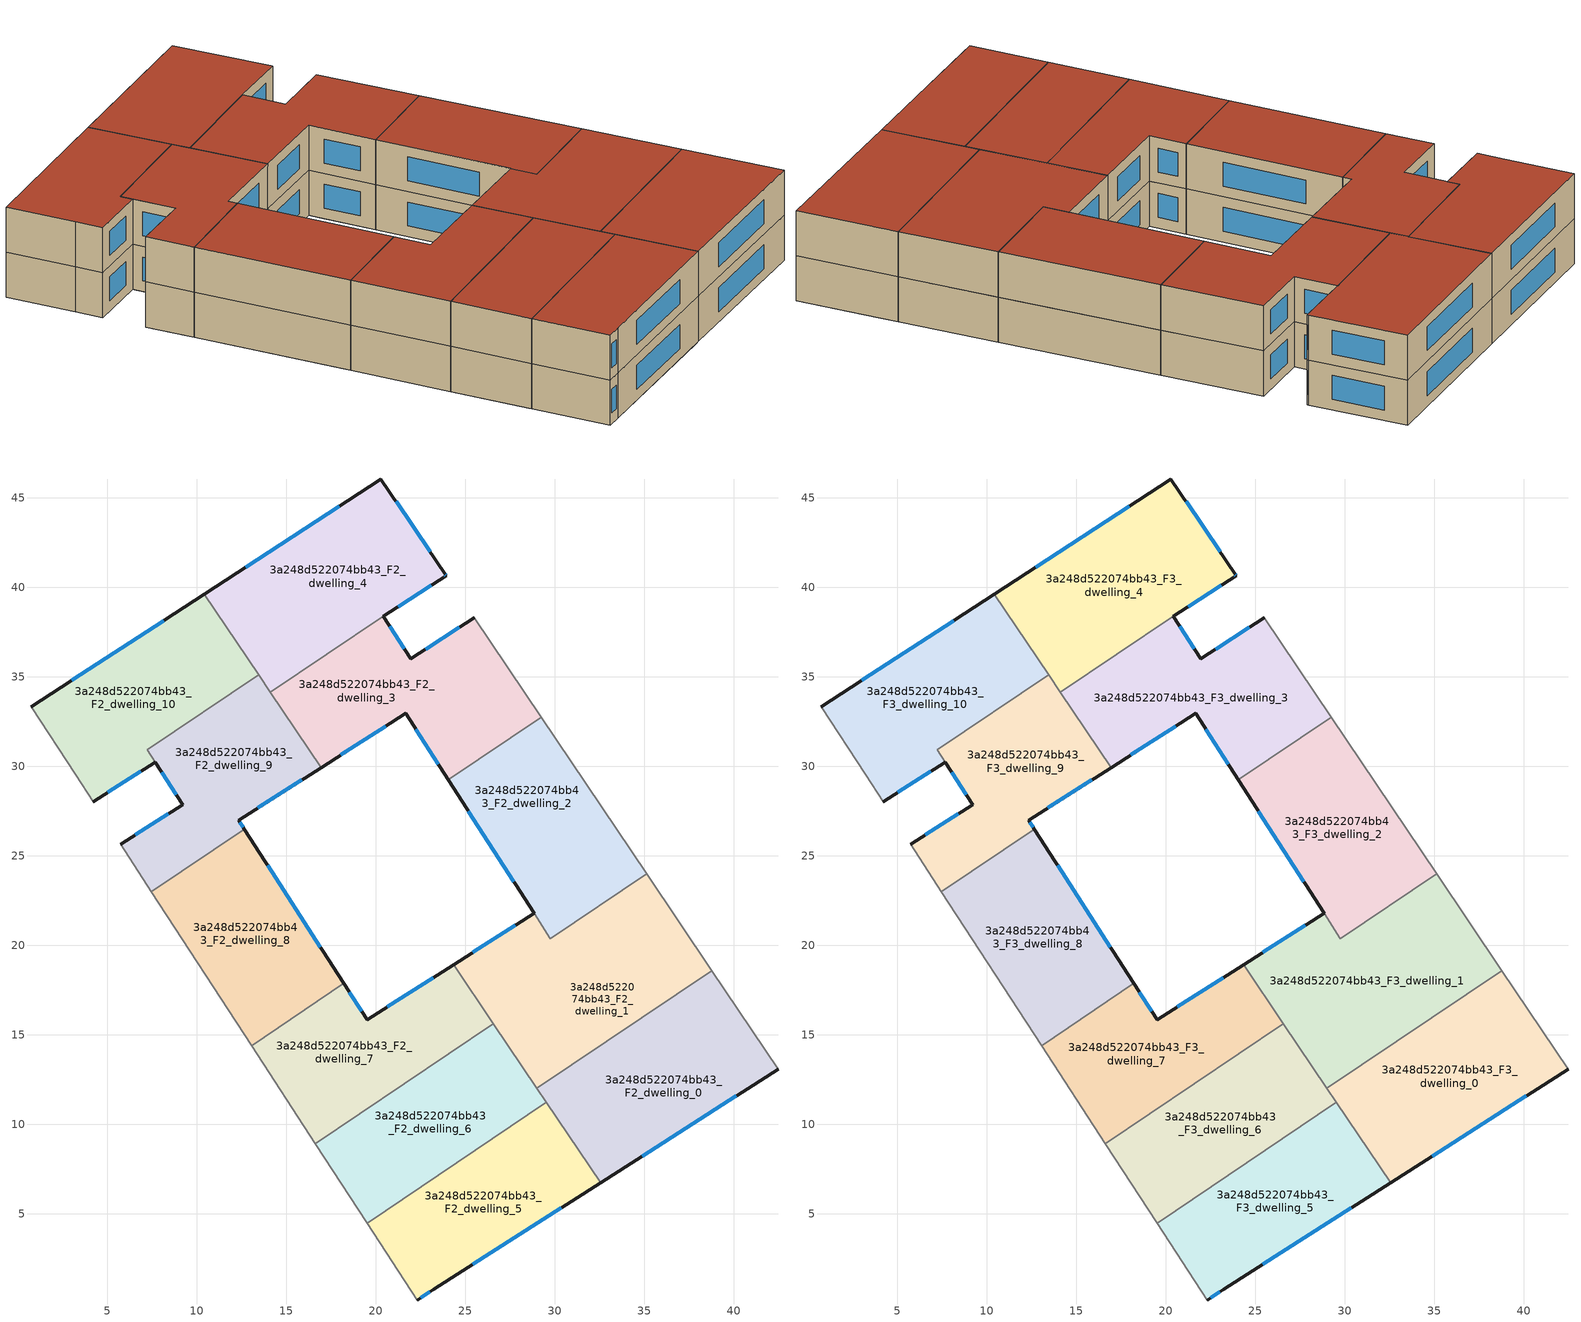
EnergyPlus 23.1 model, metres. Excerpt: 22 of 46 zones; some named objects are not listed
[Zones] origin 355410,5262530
3a248d522074bb43_F2_dwelling_0
 floor to 3a248d522074bb43_F1_dwelling_0 (EU_floor_Construction): 39.49,17.51 42.48,13.07 32.56,6.73 29.62,11.09 z6
 floor to 3a248d522074bb43_F1_dwelling_1 (EU_floor_Construction): 38.77,18.58 39.49,17.51 29.62,11.09 29.01,12.01 z6
 wall outside (EU_wall_Construction): 32.56,6.73 42.48,13.07 z6:9
 wall to 3a248d522074bb43_F2_dwelling_1 (EU_wall_Construction): 38.77,18.58 29.01,12.01 z6:9
 wall adiabatic (EU_wall_Construction): 42.48,13.07 38.77,18.58 z6:9
 wall to 3a248d522074bb43_F2_dwelling_5 (EU_wall_Construction): 29.54,11.22 32.56,6.73 z6:9
 wall to 3a248d522074bb43_F2_dwelling_6 (EU_wall_Construction): 29.01,12.01 29.54,11.22 z6:9
 window (EU_Window_Construction): 34.89,8.22 40.15,11.58 z6.7:8.3
3a248d522074bb43_F2_dwelling_1
 floor to 3a248d522074bb43_F1_dwelling_1 (EU_floor_Construction): 36.51,21.95 38.77,18.58 29.01,12.01 26.64,15.52 z6
 floor to 3a248d522074bb43_F1_dwelling_2 (EU_floor_Construction): 35.14,23.98 36.51,21.95 26.64,15.52 26.58,15.62 24.35,18.92 28.85,21.79 29.76,20.37 z6
 wall outside (EU_wall_Construction): 28.85,21.79 24.35,18.92 z6:9
 wall to 3a248d522074bb43_F2_dwelling_2 (EU_wall_Construction): 35.14,23.98 29.76,20.37 28.85,21.79 z6:9
 wall adiabatic (EU_wall_Construction): 38.77,18.58 35.14,23.98 z6:9
 wall to 3a248d522074bb43_F2_dwelling_6 (EU_wall_Construction): 26.58,15.62 29.01,12.01 z6:9
 wall to 3a248d522074bb43_F2_dwelling_7 (EU_wall_Construction): 24.35,18.92 26.58,15.62 z6:9
 window (EU_Window_Construction): 27.79,21.12 25.41,19.59 z6.7:8.3
3a248d522074bb43_F2_dwelling_10
 floor to 3a248d522074bb43_F1_dwelling_11 (EU_floor_Construction): 10.42,39.61 13.44,35.14 7.16,31.05 7.68,30.23 4.22,28.01 3.24,29.52 0.77,33.32 z6
 floor to 3a248d522074bb43_F1_dwelling_10 (EU_floor_Construction): 13.44,35.14 13.46,35.1 7.25,30.92 7.16,31.05 z6
 wall outside (EU_wall_Construction): 10.42,39.61 0.77,33.32 / 4.22,28.01 7.68,30.23 z6:9
 wall adiabatic (EU_wall_Construction): 0.77,33.32 3.24,29.52 4.22,28.01 z6:9
 wall to 3a248d522074bb43_F2_dwelling_4 (EU_wall_Construction): 13.46,35.1 10.42,39.61 z6:9
 wall to 3a248d522074bb43_F2_dwelling_9 (EU_wall_Construction): 7.25,30.92 13.46,35.1 / 7.68,30.23 7.24,30.92 z6:9
 window (EU_Window_Construction): 8.16,38.13 3.03,34.79 / 5.03,28.54 6.87,29.71 z6.7:8.3
3a248d522074bb43_F2_dwelling_2
 floor to 3a248d522074bb43_F1_dwelling_2 (EU_floor_Construction): 32.89,27.33 35.14,23.98 29.76,20.37 27.53,23.84 z6
 floor to 3a248d522074bb43_F1_dwelling_3 (EU_floor_Construction): 29.24,32.74 32.89,27.33 27.53,23.84 24.05,29.25 z6
 wall outside (EU_wall_Construction): 24.05,29.25 28.85,21.79 z6:9
 wall to 3a248d522074bb43_F2_dwelling_3 (EU_wall_Construction): 29.24,32.74 24.05,29.25 z6:9
 wall adiabatic (EU_wall_Construction): 35.14,23.98 29.24,32.74 z6:9
 window (EU_Window_Construction): 25.18,27.49 27.72,23.54 z6.7:8.3
3a248d522074bb43_F2_dwelling_3
 floor to 3a248d522074bb43_F1_dwelling_4 (EU_floor_Construction): 25.52,38.29 27.23,35.74 22.04,32.37 21.67,32.94 17.06,30 14.29,34.26 20.43,38.39 21.96,36.01 z6
 floor to 3a248d522074bb43_F1_dwelling_3 (EU_floor_Construction): 27.23,35.74 29.24,32.74 24.05,29.25 22.04,32.37 z6
 floor to 3a248d522074bb43_F1_dwelling_10 (EU_floor_Construction): 14.29,34.26 17.06,30 16.95,29.92 14.11,34.13 z6
 wall outside (EU_wall_Construction): 16.95,29.92 21.67,32.94 24.05,29.25 / 25.52,38.29 21.96,36.01 20.43,38.39 z6:9
 wall to 3a248d522074bb43_F2_dwelling_4 (EU_wall_Construction): 20.43,38.39 14.11,34.13 z6:9
 wall adiabatic (EU_wall_Construction): 29.24,32.74 25.52,38.29 z6:9
 wall to 3a248d522074bb43_F2_dwelling_9 (EU_wall_Construction): 14.11,34.13 16.95,29.92 z6:9
 window (EU_Window_Construction): 22.23,32.08 23.49,30.11 / 18.06,30.63 20.56,32.23 / 21.6,36.57 20.79,37.83 / 24.68,37.75 22.79,36.54 z6.7:8.3
3a248d522074bb43_F2_dwelling_4
 floor to 3a248d522074bb43_F1_dwelling_4 (EU_floor_Construction): 19.93,39.18 20.43,38.39 14.29,34.26 13.72,35.14 z6
 floor to 3a248d522074bb43_F1_dwelling_5 (EU_floor_Construction): 20.3,46.04 23.94,40.64 20.43,38.39 19.93,39.18 13.72,35.14 10.7,39.79 z6
 floor to 3a248d522074bb43_F1_dwelling_11 (EU_floor_Construction): 10.7,39.79 13.64,35.27 13.44,35.14 10.42,39.61 z6
 floor to 3a248d522074bb43_F1_dwelling_10 (EU_floor_Construction): 13.64,35.27 14.29,34.26 14.11,34.13 13.44,35.14 z6
 wall outside (EU_wall_Construction): 20.43,38.39 23.94,40.64 23.89,40.72 20.3,46.04 10.42,39.61 z6:9
 wall to 3a248d522074bb43_F2_dwelling_9 (EU_wall_Construction): 13.46,35.1 14.11,34.13 z6:9
 window (EU_Window_Construction): 17.98,44.53 12.74,41.12 / 23.04,41.97 21.14,44.79 / 23.93,40.66 23.9,40.7 / 21.26,38.92 23.12,40.11 z6.7:8.3
3a248d522074bb43_F2_dwelling_5
 floor to 3a248d522074bb43_F1_dwelling_6 (EU_floor_Construction): 29.36,11.1 32.31,6.57 23.24,0.77 22.31,0.18 19.52,4.47 z6
 floor adiabatic (EU_floor_Construction): 29.54,11.22 32.56,6.73 32.31,6.57 29.36,11.1 z6
 wall outside (EU_wall_Construction): 22.31,0.18 23.24,0.77 32.56,6.73 z6:9
 wall adiabatic (EU_wall_Construction): 19.52,4.47 22.31,0.18 z6:9
 wall to 3a248d522074bb43_F2_dwelling_6 (EU_wall_Construction): 29.54,11.22 19.52,4.47 z6:9
 window (EU_Window_Construction): 25.43,2.17 30.37,5.33 / 22.53,0.32 23.02,0.63 z6.7:8.3
3a248d522074bb43_F2_dwelling_6
 floor to 3a248d522074bb43_F1_dwelling_7 (EU_floor_Construction): 26.47,15.54 29.35,11.12 19.41,4.65 16.63,8.92 z6
 floor to 3a248d522074bb43_F1_dwelling_6 (EU_floor_Construction): 29.35,11.12 29.36,11.1 19.52,4.47 19.41,4.65 z6
 floor to 3a248d522074bb43_F1_dwelling_2 (EU_floor_Construction): 26.58,15.62 26.64,15.52 26.53,15.45 26.47,15.54 z6
 floor adiabatic (EU_floor_Construction): 26.64,15.52 26.58,15.62 29.54,11.22 29.36,11.1 26.53,15.45 z6
 wall adiabatic (EU_wall_Construction): 16.63,8.92 19.52,4.47 z6:9
 wall to 3a248d522074bb43_F2_dwelling_7 (EU_wall_Construction): 26.58,15.62 16.63,8.92 z6:9
3a248d522074bb43_F2_dwelling_7
 floor to 3a248d522074bb43_F1_dwelling_8 (EU_floor_Construction): 24.3,18.88 26.41,15.63 16.47,9.16 13.06,14.4 18.21,17.86 19.52,15.83 z6
 floor to 3a248d522074bb43_F1_dwelling_2 (EU_floor_Construction): 24.35,18.92 26.58,15.62 26.47,15.54 24.3,18.88 z6
 floor to 3a248d522074bb43_F1_dwelling_7 (EU_floor_Construction): 26.41,15.63 26.47,15.54 16.63,8.92 16.47,9.16 z6
 wall outside (EU_wall_Construction): 24.35,18.92 19.52,15.83 18.21,17.86 z6:9
 wall adiabatic (EU_wall_Construction): 13.06,14.4 16.63,8.92 z6:9
 wall to 3a248d522074bb43_F2_dwelling_8 (EU_wall_Construction): 18.21,17.86 13.06,14.4 z6:9
 window (EU_Window_Construction): 23.22,18.19 20.66,16.55 / 19.21,16.31 18.52,17.38 z6.7:8.3
3a248d522074bb43_F2_dwelling_8
 floor to 3a248d522074bb43_F1_dwelling_9 (EU_floor_Construction): 12.67,26.48 18,18.19 12.8,14.8 7.48,22.98 z6
 floor to 3a248d522074bb43_F1_dwelling_8 (EU_floor_Construction): 18,18.19 18.21,17.86 13.06,14.4 12.8,14.8 z6
 wall outside (EU_wall_Construction): 18.21,17.86 12.67,26.48 z6:9
 wall adiabatic (EU_wall_Construction): 7.48,22.98 13.06,14.4 z6:9
 wall to 3a248d522074bb43_F2_dwelling_9 (EU_wall_Construction): 12.67,26.48 7.48,22.98 z6:9
 window (EU_Window_Construction): 16.91,19.88 13.97,24.45 z6.7:8.3
3a248d522074bb43_F2_dwelling_9
 floor to 3a248d522074bb43_F1_dwelling_10 (EU_floor_Construction): 13.46,35.1 16.95,29.92 12.34,26.98 12.46,26.8 7.21,23.39 5.75,25.64 9.22,27.86 7.25,30.92 z6
 floor to 3a248d522074bb43_F1_dwelling_9 (EU_floor_Construction): 12.46,26.8 12.67,26.48 7.48,22.98 7.21,23.39 z6
 wall outside (EU_wall_Construction): 12.67,26.48 12.34,26.98 16.95,29.92 / 7.68,30.23 9.22,27.86 5.75,25.64 z6:9
 wall adiabatic (EU_wall_Construction): 5.75,25.64 7.48,22.98 z6:9
 window (EU_Window_Construction): 13.42,27.67 15.87,29.23 / 12.59,26.6 12.42,26.86 / 8.4,27.34 6.56,26.16 / 8.04,29.67 8.86,28.42 z6.7:8.3
3a248d522074bb43_F3_dwelling_0
 floor to 3a248d522074bb43_F2_dwelling_0 (EU_floor_Construction): 38.77,18.58 42.48,13.07 32.56,6.73 29.01,12.01 z9
 wall outside (EU_wall_Construction): 32.56,6.73 42.48,13.07 z9:12
 wall to 3a248d522074bb43_F3_dwelling_1 (EU_wall_Construction): 38.77,18.58 29.01,12.01 z9:12
 wall adiabatic (EU_wall_Construction): 42.48,13.07 38.77,18.58 z9:12
 wall to 3a248d522074bb43_F3_dwelling_5 (EU_wall_Construction): 29.54,11.22 32.56,6.73 z9:12
 wall to 3a248d522074bb43_F3_dwelling_6 (EU_wall_Construction): 29.01,12.01 29.54,11.22 z9:12
 window (EU_Window_Construction): 34.89,8.22 40.15,11.58 z9.7:11.3
 roof outside (EU_roof_Construction): 42.48,13.07 38.77,18.58 29.01,12.01 32.56,6.73 z12
3a248d522074bb43_F3_dwelling_1
 floor to 3a248d522074bb43_F2_dwelling_1 (EU_floor_Construction): 35.14,23.98 38.77,18.58 29.01,12.01 24.35,18.92 28.85,21.79 29.76,20.37 z9
 wall outside (EU_wall_Construction): 28.85,21.79 24.35,18.92 z9:12
 wall to 3a248d522074bb43_F3_dwelling_2 (EU_wall_Construction): 35.14,23.98 29.76,20.37 28.85,21.79 z9:12
 wall adiabatic (EU_wall_Construction): 38.77,18.58 35.14,23.98 z9:12
 wall to 3a248d522074bb43_F3_dwelling_6 (EU_wall_Construction): 26.58,15.62 29.01,12.01 z9:12
 wall to 3a248d522074bb43_F3_dwelling_7 (EU_wall_Construction): 24.35,18.92 26.58,15.62 z9:12
 window (EU_Window_Construction): 27.79,21.12 25.41,19.59 z9.7:11.3
 roof outside (EU_roof_Construction): 38.77,18.58 35.14,23.98 29.76,20.37 28.85,21.79 24.35,18.92 29.01,12.01 z12
3a248d522074bb43_F3_dwelling_10
 floor to 3a248d522074bb43_F2_dwelling_10 (EU_floor_Construction): 10.42,39.61 13.46,35.1 7.24,30.92 7.68,30.23 4.22,28.01 3.24,29.52 0.77,33.32 z9
 wall outside (EU_wall_Construction): 10.42,39.61 0.77,33.32 / 4.22,28.01 7.68,30.23 z9:12
 wall adiabatic (EU_wall_Construction): 0.77,33.32 3.24,29.52 4.22,28.01 z9:12
 wall to 3a248d522074bb43_F3_dwelling_4 (EU_wall_Construction): 13.46,35.1 10.42,39.61 z9:12
 wall to 3a248d522074bb43_F3_dwelling_9 (EU_wall_Construction): 7.25,30.92 13.46,35.1 / 7.68,30.23 7.24,30.92 z9:12
 window (EU_Window_Construction): 8.16,38.13 3.03,34.79 / 5.03,28.54 6.87,29.71 z9.7:11.3
 roof outside (EU_roof_Construction): 7.68,30.23 7.24,30.92 13.46,35.1 10.42,39.61 0.77,33.32 3.24,29.52 4.22,28.01 z12
3a248d522074bb43_F3_dwelling_2
 floor to 3a248d522074bb43_F2_dwelling_2 (EU_floor_Construction): 29.24,32.74 35.14,23.98 29.76,20.37 24.05,29.25 z9
 wall outside (EU_wall_Construction): 24.05,29.25 28.85,21.79 z9:12
 wall to 3a248d522074bb43_F3_dwelling_3 (EU_wall_Construction): 29.24,32.74 24.05,29.25 z9:12
 wall adiabatic (EU_wall_Construction): 35.14,23.98 29.24,32.74 z9:12
 window (EU_Window_Construction): 25.18,27.49 27.72,23.54 z9.7:11.3
 roof outside (EU_roof_Construction): 35.14,23.98 29.24,32.74 24.05,29.25 29.76,20.37 z12
3a248d522074bb43_F3_dwelling_3
 floor to 3a248d522074bb43_F2_dwelling_3 (EU_floor_Construction): 25.52,38.29 29.24,32.74 24.05,29.25 21.67,32.94 16.95,29.92 14.11,34.13 20.43,38.39 21.96,36.01 z9
 wall outside (EU_wall_Construction): 16.95,29.92 21.67,32.94 24.05,29.25 / 25.52,38.29 21.96,36.01 20.43,38.39 z9:12
 wall to 3a248d522074bb43_F3_dwelling_4 (EU_wall_Construction): 20.43,38.39 14.11,34.13 z9:12
 wall adiabatic (EU_wall_Construction): 29.24,32.74 25.52,38.29 z9:12
 wall to 3a248d522074bb43_F3_dwelling_9 (EU_wall_Construction): 14.11,34.13 16.95,29.92 z9:12
 window (EU_Window_Construction): 22.23,32.08 23.49,30.11 / 18.06,30.63 20.56,32.23 / 21.6,36.57 20.79,37.83 / 24.68,37.75 22.79,36.54 z9.7:11.3
 roof outside (EU_roof_Construction): 29.24,32.74 25.52,38.29 21.96,36.01 20.43,38.39 14.11,34.13 16.95,29.92 21.67,32.94 24.05,29.25 z12
3a248d522074bb43_F3_dwelling_4
 floor to 3a248d522074bb43_F2_dwelling_4 (EU_floor_Construction): 20.3,46.04 23.89,40.72 23.94,40.64 20.43,38.39 14.11,34.13 10.42,39.61 z9
 wall outside (EU_wall_Construction): 20.43,38.39 23.94,40.64 23.89,40.72 20.3,46.04 10.42,39.61 z9:12
 wall to 3a248d522074bb43_F3_dwelling_9 (EU_wall_Construction): 13.46,35.1 14.11,34.13 z9:12
 window (EU_Window_Construction): 17.98,44.53 12.74,41.12 / 23.04,41.97 21.14,44.79 / 23.93,40.66 23.9,40.7 / 21.26,38.92 23.12,40.11 z9.7:11.3
 roof outside (EU_roof_Construction): 20.43,38.39 23.94,40.64 23.89,40.72 20.3,46.04 10.42,39.61 14.11,34.13 z12
3a248d522074bb43_F3_dwelling_5
 floor to 3a248d522074bb43_F2_dwelling_5 (EU_floor_Construction): 29.54,11.22 32.56,6.73 23.24,0.77 22.31,0.18 19.52,4.47 z9
 wall outside (EU_wall_Construction): 22.31,0.18 23.24,0.77 32.56,6.73 z9:12
 wall adiabatic (EU_wall_Construction): 19.52,4.47 22.31,0.18 z9:12
 wall to 3a248d522074bb43_F3_dwelling_6 (EU_wall_Construction): 29.54,11.22 19.52,4.47 z9:12
 window (EU_Window_Construction): 25.43,2.17 30.37,5.33 / 22.53,0.32 23.02,0.63 z9.7:11.3
 roof outside (EU_roof_Construction): 32.56,6.73 29.54,11.22 19.52,4.47 22.31,0.18 23.24,0.77 z12
3a248d522074bb43_F3_dwelling_6
 floor to 3a248d522074bb43_F2_dwelling_6 (EU_floor_Construction): 26.58,15.62 29.54,11.22 19.52,4.47 16.63,8.92 z9
 wall adiabatic (EU_wall_Construction): 16.63,8.92 19.52,4.47 z9:12
 wall to 3a248d522074bb43_F3_dwelling_7 (EU_wall_Construction): 26.58,15.62 16.63,8.92 z9:12
 roof outside (EU_roof_Construction): 29.54,11.22 26.58,15.62 16.63,8.92 19.52,4.47 z12
3a248d522074bb43_F3_dwelling_7
 floor to 3a248d522074bb43_F2_dwelling_7 (EU_floor_Construction): 24.35,18.92 26.58,15.62 16.63,8.92 13.06,14.4 18.21,17.86 19.52,15.83 z9
 wall outside (EU_wall_Construction): 24.35,18.92 19.52,15.83 18.21,17.86 z9:12
 wall adiabatic (EU_wall_Construction): 13.06,14.4 16.63,8.92 z9:12
 wall to 3a248d522074bb43_F3_dwelling_8 (EU_wall_Construction): 18.21,17.86 13.06,14.4 z9:12
 window (EU_Window_Construction): 23.22,18.19 20.66,16.55 / 19.21,16.31 18.52,17.38 z9.7:11.3
 roof outside (EU_roof_Construction): 26.58,15.62 24.35,18.92 19.52,15.83 18.21,17.86 13.06,14.4 16.63,8.92 z12
3a248d522074bb43_F3_dwelling_8
 floor to 3a248d522074bb43_F2_dwelling_8 (EU_floor_Construction): 12.67,26.48 18.21,17.86 13.06,14.4 7.48,22.98 z9
 wall outside (EU_wall_Construction): 18.21,17.86 12.67,26.48 z9:12
 wall adiabatic (EU_wall_Construction): 7.48,22.98 13.06,14.4 z9:12
 wall to 3a248d522074bb43_F3_dwelling_9 (EU_wall_Construction): 12.67,26.48 7.48,22.98 z9:12
 window (EU_Window_Construction): 16.91,19.88 13.97,24.45 z9.7:11.3
 roof outside (EU_roof_Construction): 18.21,17.86 12.67,26.48 7.48,22.98 13.06,14.4 z12
3a248d522074bb43_F3_dwelling_9
 floor to 3a248d522074bb43_F2_dwelling_9 (EU_floor_Construction): 13.46,35.1 16.95,29.92 12.34,26.98 12.67,26.48 7.48,22.98 5.75,25.64 9.22,27.86 7.24,30.92 z9
 wall outside (EU_wall_Construction): 12.67,26.48 12.34,26.98 16.95,29.92 / 7.68,30.23 9.22,27.86 5.75,25.64 z9:12
 wall adiabatic (EU_wall_Construction): 5.75,25.64 7.48,22.98 z9:12
 window (EU_Window_Construction): 13.42,27.67 15.87,29.23 / 12.59,26.6 12.42,26.86 / 8.4,27.34 6.56,26.16 / 8.04,29.67 8.86,28.42 z9.7:11.3
 roof outside (EU_roof_Construction): 12.67,26.48 12.34,26.98 16.95,29.92 13.46,35.1 7.24,30.92 9.22,27.86 5.75,25.64 7.48,22.98 z12
[Building]
EU S2 Campaign: North Axis=0; Terrain=City; Solar Distribution=FullExterior
[Site:Location]
Budapest.Ferenc.Liszt.Intl.AP: Latitude=47.437; Longitude=19.256; Time Zone=1; Elevation=185
[SizingPeriod:WeatherFileDays]
AnnualSizingPeriod: Begin Month=1; Begin Day of Month=1; End Month=12; End Day of Month=31; Day of Week for Start Day=Monday; Use Weather File Daylight Saving Period=No; Use Weather File Rain and Snow Indicators=No
[MATERIAL]
EU_InternalMass_Material: Roughness=MediumRough; Thickness=0.1; Conductivity=1; Density=1800; Specific Heat=900; Thermal Absorptance=0.9; Solar Absorptance=0.7; Visible Absorptance=0.7
[MATERIAL:NOMASS] Roughness=MediumRough; Thermal Absorptance=0.9; Solar Absorptance=0.7; Visible Absorptance=0.7
Name | Thermal Resistance
EU_wall_NoMass | 0.832559
EU_roof_NoMass | 1.39638
EU_floor_NoMass | 0.872794
[WINDOWMATERIAL:SIMPLEGLAZINGSYSTEM]
EU_Window_SimpleGlazing: UFactor=2.79869; Solar Heat Gain Coefficient=0.75; Visible Transmittance=0.75
[CONSTRUCTION]
EU_wall_Construction: EU_wall_NoMass
EU_roof_Construction: EU_roof_NoMass
EU_floor_Construction: EU_floor_NoMass
EU_Window_Construction: EU_Window_SimpleGlazing
EU_InternalMass_Construction: EU_InternalMass_Material
[ZONE] Type=1; Multiplier=1; Ceiling Height=autocalculate; Floor Area=autocalculate; Part of Total Floor Area=Yes
Name | Volume
3a248d522074bb43_F2_dwelling_0; 3a248d522074bb43_F3_dwelling_0 | 229.796
3a248d522074bb43_F2_dwelling_1; 3a248d522074bb43_F3_dwelling_1 | 257.813
3a248d522074bb43_F2_dwelling_10; 3a248d522074bb43_F3_dwelling_10 | 200.991
3a248d522074bb43_F2_dwelling_2; 3a248d522074bb43_F3_dwelling_2 | 201.794
3a248d522074bb43_F2_dwelling_3; 3a248d522074bb43_F3_dwelling_3 | 228.781
3a248d522074bb43_F2_dwelling_4; 3a248d522074bb43_F3_dwelling_4 | 230.819
3a248d522074bb43_F2_dwelling_5; 3a248d522074bb43_F3_dwelling_5 | 191.509
3a248d522074bb43_F2_dwelling_6; 3a248d522074bb43_F3_dwelling_6 | 191.5
3a248d522074bb43_F2_dwelling_7; 3a248d522074bb43_F3_dwelling_7 | 191.507
3a248d522074bb43_F2_dwelling_8; 3a248d522074bb43_F3_dwelling_8 | 191.51
3a248d522074bb43_F2_dwelling_9 | 182.022
3a248d522074bb43_F3_dwelling_9 | 181.997
[INTERNALMASS] Construction=EU_InternalMass_Construction
Name | Zone or ZoneList | Surface Area
3a248d522074bb43_F2_dwelling_0_EU_InternalMass | 3a248d522074bb43_F2_dwelling_0 | 76.5986
3a248d522074bb43_F2_dwelling_1_EU_InternalMass | 3a248d522074bb43_F2_dwelling_1 | 85.9381
3a248d522074bb43_F2_dwelling_2_EU_InternalMass | 3a248d522074bb43_F2_dwelling_2 | 67.2665
3a248d522074bb43_F2_dwelling_3_EU_InternalMass | 3a248d522074bb43_F2_dwelling_3 | 76.2604
3a248d522074bb43_F2_dwelling_4_EU_InternalMass | 3a248d522074bb43_F2_dwelling_4 | 76.9397
3a248d522074bb43_F2_dwelling_5_EU_InternalMass | 3a248d522074bb43_F2_dwelling_5 | 63.8365
3a248d522074bb43_F2_dwelling_6_EU_InternalMass | 3a248d522074bb43_F2_dwelling_6 | 63.8336
3a248d522074bb43_F2_dwelling_7_EU_InternalMass | 3a248d522074bb43_F2_dwelling_7 | 63.8358
3a248d522074bb43_F2_dwelling_8_EU_InternalMass | 3a248d522074bb43_F2_dwelling_8 | 63.8367
3a248d522074bb43_F2_dwelling_9_EU_InternalMass | 3a248d522074bb43_F2_dwelling_9 | 60.6746
3a248d522074bb43_F2_dwelling_10_EU_InternalMass | 3a248d522074bb43_F2_dwelling_10 | 66.9965
3a248d522074bb43_F3_dwelling_0_EU_InternalMass | 3a248d522074bb43_F3_dwelling_0 | 76.5986
3a248d522074bb43_F3_dwelling_1_EU_InternalMass | 3a248d522074bb43_F3_dwelling_1 | 85.9381
3a248d522074bb43_F3_dwelling_2_EU_InternalMass | 3a248d522074bb43_F3_dwelling_2 | 67.2665
3a248d522074bb43_F3_dwelling_3_EU_InternalMass | 3a248d522074bb43_F3_dwelling_3 | 76.2604
3a248d522074bb43_F3_dwelling_4_EU_InternalMass | 3a248d522074bb43_F3_dwelling_4 | 76.9397
3a248d522074bb43_F3_dwelling_5_EU_InternalMass | 3a248d522074bb43_F3_dwelling_5 | 63.8365
3a248d522074bb43_F3_dwelling_6_EU_InternalMass | 3a248d522074bb43_F3_dwelling_6 | 63.8336
3a248d522074bb43_F3_dwelling_7_EU_InternalMass | 3a248d522074bb43_F3_dwelling_7 | 63.8358
3a248d522074bb43_F3_dwelling_8_EU_InternalMass | 3a248d522074bb43_F3_dwelling_8 | 63.8367
3a248d522074bb43_F3_dwelling_9_EU_InternalMass | 3a248d522074bb43_F3_dwelling_9 | 60.6746
3a248d522074bb43_F3_dwelling_10_EU_InternalMass | 3a248d522074bb43_F3_dwelling_10 | 66.9965
[OTHEREQUIPMENT] Fuel Type=Electricity; Design Level Calculation Method=Watts/Area; Power per Zone Floor Area=1; Fraction Latent=0; Fraction Radiant=0; Fraction Lost=0; Carbon Dioxide Generation Rate=0; EndUse Subcategory=EU_Step8_InternalGains
Name | Zone or ZoneList or Space or SpaceList | Schedule
EU_Step8_InternalGain_3a248d522074bb43_F2_dwelling_0_f000 | 3a248d522074bb43_F2_dwelling_0 | EU_Step8_GainSchedule_3a248d522074bb43_F2_dwelling_0_f000
EU_Step8_InternalGain_3a248d522074bb43_F2_dwelling_1_f000 | 3a248d522074bb43_F2_dwelling_1 | EU_Step8_GainSchedule_3a248d522074bb43_F2_dwelling_1_f000
EU_Step8_InternalGain_3a248d522074bb43_F2_dwelling_2_f000 | 3a248d522074bb43_F2_dwelling_2 | EU_Step8_GainSchedule_3a248d522074bb43_F2_dwelling_2_f000
EU_Step8_InternalGain_3a248d522074bb43_F2_dwelling_3_f000 | 3a248d522074bb43_F2_dwelling_3 | EU_Step8_GainSchedule_3a248d522074bb43_F2_dwelling_3_f000
EU_Step8_InternalGain_3a248d522074bb43_F2_dwelling_4_f000 | 3a248d522074bb43_F2_dwelling_4 | EU_Step8_GainSchedule_3a248d522074bb43_F2_dwelling_4_f000
EU_Step8_InternalGain_3a248d522074bb43_F2_dwelling_5_f000 | 3a248d522074bb43_F2_dwelling_5 | EU_Step8_GainSchedule_3a248d522074bb43_F2_dwelling_5_f000
EU_Step8_InternalGain_3a248d522074bb43_F2_dwelling_6_f000 | 3a248d522074bb43_F2_dwelling_6 | EU_Step8_GainSchedule_3a248d522074bb43_F2_dwelling_6_f000
EU_Step8_InternalGain_3a248d522074bb43_F2_dwelling_7_f000 | 3a248d522074bb43_F2_dwelling_7 | EU_Step8_GainSchedule_3a248d522074bb43_F2_dwelling_7_f000
EU_Step8_InternalGain_3a248d522074bb43_F2_dwelling_8_f000 | 3a248d522074bb43_F2_dwelling_8 | EU_Step8_GainSchedule_3a248d522074bb43_F2_dwelling_8_f000
EU_Step8_InternalGain_3a248d522074bb43_F2_dwelling_9_f000 | 3a248d522074bb43_F2_dwelling_9 | EU_Step8_GainSchedule_3a248d522074bb43_F2_dwelling_9_f000
EU_Step8_InternalGain_3a248d522074bb43_F2_dwelling_10_f000 | 3a248d522074bb43_F2_dwelling_10 | EU_Step8_GainSchedule_3a248d522074bb43_F2_dwelling_10_f000
EU_Step8_InternalGain_3a248d522074bb43_F3_dwelling_0_f000 | 3a248d522074bb43_F3_dwelling_0 | EU_Step8_GainSchedule_3a248d522074bb43_F3_dwelling_0_f000
EU_Step8_InternalGain_3a248d522074bb43_F3_dwelling_1_f000 | 3a248d522074bb43_F3_dwelling_1 | EU_Step8_GainSchedule_3a248d522074bb43_F3_dwelling_1_f000
EU_Step8_InternalGain_3a248d522074bb43_F3_dwelling_2_f000 | 3a248d522074bb43_F3_dwelling_2 | EU_Step8_GainSchedule_3a248d522074bb43_F3_dwelling_2_f000
EU_Step8_InternalGain_3a248d522074bb43_F3_dwelling_3_f000 | 3a248d522074bb43_F3_dwelling_3 | EU_Step8_GainSchedule_3a248d522074bb43_F3_dwelling_3_f000
EU_Step8_InternalGain_3a248d522074bb43_F3_dwelling_4_f000 | 3a248d522074bb43_F3_dwelling_4 | EU_Step8_GainSchedule_3a248d522074bb43_F3_dwelling_4_f000
EU_Step8_InternalGain_3a248d522074bb43_F3_dwelling_5_f000 | 3a248d522074bb43_F3_dwelling_5 | EU_Step8_GainSchedule_3a248d522074bb43_F3_dwelling_5_f000
EU_Step8_InternalGain_3a248d522074bb43_F3_dwelling_6_f000 | 3a248d522074bb43_F3_dwelling_6 | EU_Step8_GainSchedule_3a248d522074bb43_F3_dwelling_6_f000
EU_Step8_InternalGain_3a248d522074bb43_F3_dwelling_7_f000 | 3a248d522074bb43_F3_dwelling_7 | EU_Step8_GainSchedule_3a248d522074bb43_F3_dwelling_7_f000
EU_Step8_InternalGain_3a248d522074bb43_F3_dwelling_8_f000 | 3a248d522074bb43_F3_dwelling_8 | EU_Step8_GainSchedule_3a248d522074bb43_F3_dwelling_8_f000
EU_Step8_InternalGain_3a248d522074bb43_F3_dwelling_9_f000 | 3a248d522074bb43_F3_dwelling_9 | EU_Step8_GainSchedule_3a248d522074bb43_F3_dwelling_9_f000
EU_Step8_InternalGain_3a248d522074bb43_F3_dwelling_10_f000 | 3a248d522074bb43_F3_dwelling_10 | EU_Step8_GainSchedule_3a248d522074bb43_F3_dwelling_10_f000
[ZONEVENTILATION:DESIGNFLOWRATE] Schedule=EU_AlwaysOn; Design Flow Rate Calculation Method=AirChanges/Hour; Air Changes per Hour=0.475469; Ventilation Type=Natural; Fan Pressure Rise=0; Fan Total Efficiency=1; Constant Term Coefficient=1; Temperature Term Coefficient=0; Velocity Term Coefficient=0; Velocity Squared Term Coefficient=0; Minimum Indoor Temperature=-100; Maximum Indoor Temperature=100; Delta Temperature=-100; Minimum Outdoor Temperature=-100; Maximum Outdoor Temperature=100; Maximum Wind Speed=40
Name | Zone or ZoneList or Space or SpaceList
EU_ConstantAir_3a248d522074bb43_F2_dwelling_0 | 3a248d522074bb43_F2_dwelling_0
EU_ConstantAir_3a248d522074bb43_F2_dwelling_1 | 3a248d522074bb43_F2_dwelling_1
EU_ConstantAir_3a248d522074bb43_F2_dwelling_2 | 3a248d522074bb43_F2_dwelling_2
EU_ConstantAir_3a248d522074bb43_F2_dwelling_3 | 3a248d522074bb43_F2_dwelling_3
EU_ConstantAir_3a248d522074bb43_F2_dwelling_4 | 3a248d522074bb43_F2_dwelling_4
EU_ConstantAir_3a248d522074bb43_F2_dwelling_5 | 3a248d522074bb43_F2_dwelling_5
EU_ConstantAir_3a248d522074bb43_F2_dwelling_6 | 3a248d522074bb43_F2_dwelling_6
EU_ConstantAir_3a248d522074bb43_F2_dwelling_7 | 3a248d522074bb43_F2_dwelling_7
EU_ConstantAir_3a248d522074bb43_F2_dwelling_8 | 3a248d522074bb43_F2_dwelling_8
EU_ConstantAir_3a248d522074bb43_F2_dwelling_9 | 3a248d522074bb43_F2_dwelling_9
EU_ConstantAir_3a248d522074bb43_F2_dwelling_10 | 3a248d522074bb43_F2_dwelling_10
EU_ConstantAir_3a248d522074bb43_F3_dwelling_0 | 3a248d522074bb43_F3_dwelling_0
EU_ConstantAir_3a248d522074bb43_F3_dwelling_1 | 3a248d522074bb43_F3_dwelling_1
EU_ConstantAir_3a248d522074bb43_F3_dwelling_2 | 3a248d522074bb43_F3_dwelling_2
EU_ConstantAir_3a248d522074bb43_F3_dwelling_3 | 3a248d522074bb43_F3_dwelling_3
EU_ConstantAir_3a248d522074bb43_F3_dwelling_4 | 3a248d522074bb43_F3_dwelling_4
EU_ConstantAir_3a248d522074bb43_F3_dwelling_5 | 3a248d522074bb43_F3_dwelling_5
EU_ConstantAir_3a248d522074bb43_F3_dwelling_6 | 3a248d522074bb43_F3_dwelling_6
EU_ConstantAir_3a248d522074bb43_F3_dwelling_7 | 3a248d522074bb43_F3_dwelling_7
EU_ConstantAir_3a248d522074bb43_F3_dwelling_8 | 3a248d522074bb43_F3_dwelling_8
EU_ConstantAir_3a248d522074bb43_F3_dwelling_9 | 3a248d522074bb43_F3_dwelling_9
EU_ConstantAir_3a248d522074bb43_F3_dwelling_10 | 3a248d522074bb43_F3_dwelling_10
[HVACTEMPLATE:ZONE:IDEALLOADSAIRSYSTEM] System Availability Schedule=EU_AlwaysOn; Maximum Heating Supply Air Temperature=50; Minimum Cooling Supply Air Temperature=13; Maximum Heating Supply Air Humidity Ratio=0.0156; Minimum Cooling Supply Air Humidity Ratio=0.0077; Heating Limit=NoLimit; Cooling Limit=NoLimit; Heating Availability Schedule=EU_AlwaysOn; Cooling Availability Schedule=EU_CoolingOff; Dehumidification Control Type=ConstantSensibleHeatRatio; Cooling Sensible Heat Ratio=0.7; Dehumidification Setpoint=60; Humidification Control Type=None; Humidification Setpoint=30; Outdoor Air Method=None; Outdoor Air Flow Rate per Person=0.00944; Outdoor Air Flow Rate per Zone Floor Area=0; Outdoor Air Flow Rate per Zone=0; Demand Controlled Ventilation Type=None; Outdoor Air Economizer Type=NoEconomizer; Heat Recovery Type=None; Sensible Heat Recovery Effectiveness=0.7; Latent Heat Recovery Effectiveness=0.65
Name | Template Thermostat
3a248d522074bb43_F2_dwelling_0 | EU_HeatOnly_3a248d522074bb43_F2_dwelling_0
3a248d522074bb43_F2_dwelling_1 | EU_HeatOnly_3a248d522074bb43_F2_dwelling_1
3a248d522074bb43_F2_dwelling_2 | EU_HeatOnly_3a248d522074bb43_F2_dwelling_2
3a248d522074bb43_F2_dwelling_3 | EU_HeatOnly_3a248d522074bb43_F2_dwelling_3
3a248d522074bb43_F2_dwelling_4 | EU_HeatOnly_3a248d522074bb43_F2_dwelling_4
3a248d522074bb43_F2_dwelling_5 | EU_HeatOnly_3a248d522074bb43_F2_dwelling_5
3a248d522074bb43_F2_dwelling_6 | EU_HeatOnly_3a248d522074bb43_F2_dwelling_6
3a248d522074bb43_F2_dwelling_7 | EU_HeatOnly_3a248d522074bb43_F2_dwelling_7
3a248d522074bb43_F2_dwelling_8 | EU_HeatOnly_3a248d522074bb43_F2_dwelling_8
3a248d522074bb43_F2_dwelling_9 | EU_HeatOnly_3a248d522074bb43_F2_dwelling_9
3a248d522074bb43_F2_dwelling_10 | EU_HeatOnly_3a248d522074bb43_F2_dwelling_10
3a248d522074bb43_F3_dwelling_0 | EU_HeatOnly_3a248d522074bb43_F3_dwelling_0
3a248d522074bb43_F3_dwelling_1 | EU_HeatOnly_3a248d522074bb43_F3_dwelling_1
3a248d522074bb43_F3_dwelling_2 | EU_HeatOnly_3a248d522074bb43_F3_dwelling_2
3a248d522074bb43_F3_dwelling_3 | EU_HeatOnly_3a248d522074bb43_F3_dwelling_3
3a248d522074bb43_F3_dwelling_4 | EU_HeatOnly_3a248d522074bb43_F3_dwelling_4
3a248d522074bb43_F3_dwelling_5 | EU_HeatOnly_3a248d522074bb43_F3_dwelling_5
3a248d522074bb43_F3_dwelling_6 | EU_HeatOnly_3a248d522074bb43_F3_dwelling_6
3a248d522074bb43_F3_dwelling_7 | EU_HeatOnly_3a248d522074bb43_F3_dwelling_7
3a248d522074bb43_F3_dwelling_8 | EU_HeatOnly_3a248d522074bb43_F3_dwelling_8
3a248d522074bb43_F3_dwelling_9 | EU_HeatOnly_3a248d522074bb43_F3_dwelling_9
3a248d522074bb43_F3_dwelling_10 | EU_HeatOnly_3a248d522074bb43_F3_dwelling_10
[SIZING:ZONE] Zone Cooling Design Supply Air Temperature Input Method=SupplyAirTemperature; Zone Cooling Design Supply Air Temperature=13; Zone Heating Design Supply Air Temperature Input Method=SupplyAirTemperature; Zone Heating Design Supply Air Temperature=50; Zone Cooling Design Supply Air Humidity Ratio=0.008; Zone Heating Design Supply Air Humidity Ratio=0.008; Cooling Design Air Flow Method=DesignDay; Cooling Design Air Flow Rate=0; Cooling Minimum Air Flow per Zone Floor Area=0.000762; Cooling Minimum Air Flow=0; Cooling Minimum Air Flow Fraction=0.2; Heating Design Air Flow Method=DesignDay; Heating Design Air Flow Rate=0; Heating Maximum Air Flow per Zone Floor Area=0.002032; Heating Maximum Air Flow=0.141576; Heating Maximum Air Flow Fraction=0.3; Account for Dedicated Outdoor Air System=No; Dedicated Outdoor Air System Control Strategy=NeutralSupplyAir; Dedicated Outdoor Air Low Setpoint Temperature for Design=autosize; Dedicated Outdoor Air High Setpoint Temperature for Design=autosize; Zone Load Sizing Method=Sensible Load Only No Latent Load; Zone Latent Cooling Design Supply Air Humidity Ratio Input Method=HumidityRatioDifference; Zone Cooling Design Supply Air Humidity Ratio Difference=0.005; Zone Latent Heating Design Supply Air Humidity Ratio Input Method=HumidityRatioDifference; Zone Humidification Design Supply Air Humidity Ratio Difference=0.005
3a248d522074bb43_F2_dwelling_0; 3a248d522074bb43_F2_dwelling_1; 3a248d522074bb43_F2_dwelling_2; 3a248d522074bb43_F2_dwelling_3; 3a248d522074bb43_F2_dwelling_4; 3a248d522074bb43_F2_dwelling_5; 3a248d522074bb43_F2_dwelling_6; 3a248d522074bb43_F2_dwelling_7; 3a248d522074bb43_F2_dwelling_8; 3a248d522074bb43_F2_dwelling_9; 3a248d522074bb43_F2_dwelling_10; 3a248d522074bb43_F3_dwelling_0; 3a248d522074bb43_F3_dwelling_1; 3a248d522074bb43_F3_dwelling_2; 3a248d522074bb43_F3_dwelling_3; 3a248d522074bb43_F3_dwelling_4; 3a248d522074bb43_F3_dwelling_5; 3a248d522074bb43_F3_dwelling_6; 3a248d522074bb43_F3_dwelling_7; 3a248d522074bb43_F3_dwelling_8; 3a248d522074bb43_F3_dwelling_9; 3a248d522074bb43_F3_dwelling_10
[SCHEDULE:CONSTANT]
Name | Hourly Value
EU_AlwaysOn | 1
EU_CoolingOff | 0
[SCHEDULE:FILE] Column Number=1; Rows to Skip at Top=0; Number of Hours of Data=8760; Column Separator=Comma; Interpolate to Timestep=No; Minutes per Item=60; Adjust Schedule for Daylight Savings=Yes
Name | File
EU_Step8_GainSchedule_3a248d522074bb43_F2_dwelling_0_f000 | ../../schedules/3a248d522074bb43/3a248d522074bb43_F2_dwelling_0_f000_gain.csv
EU_Step8_GainSchedule_3a248d522074bb43_F2_dwelling_1_f000 | ../../schedules/3a248d522074bb43/3a248d522074bb43_F2_dwelling_1_f000_gain.csv
EU_Step8_GainSchedule_3a248d522074bb43_F2_dwelling_2_f000 | ../../schedules/3a248d522074bb43/3a248d522074bb43_F2_dwelling_2_f000_gain.csv
EU_Step8_GainSchedule_3a248d522074bb43_F2_dwelling_3_f000 | ../../schedules/3a248d522074bb43/3a248d522074bb43_F2_dwelling_3_f000_gain.csv
EU_Step8_GainSchedule_3a248d522074bb43_F2_dwelling_4_f000 | ../../schedules/3a248d522074bb43/3a248d522074bb43_F2_dwelling_4_f000_gain.csv
EU_Step8_GainSchedule_3a248d522074bb43_F2_dwelling_5_f000 | ../../schedules/3a248d522074bb43/3a248d522074bb43_F2_dwelling_5_f000_gain.csv
EU_Step8_GainSchedule_3a248d522074bb43_F2_dwelling_6_f000 | ../../schedules/3a248d522074bb43/3a248d522074bb43_F2_dwelling_6_f000_gain.csv
EU_Step8_GainSchedule_3a248d522074bb43_F2_dwelling_7_f000 | ../../schedules/3a248d522074bb43/3a248d522074bb43_F2_dwelling_7_f000_gain.csv
EU_Step8_GainSchedule_3a248d522074bb43_F2_dwelling_8_f000 | ../../schedules/3a248d522074bb43/3a248d522074bb43_F2_dwelling_8_f000_gain.csv
EU_Step8_GainSchedule_3a248d522074bb43_F2_dwelling_9_f000 | ../../schedules/3a248d522074bb43/3a248d522074bb43_F2_dwelling_9_f000_gain.csv
EU_Step8_GainSchedule_3a248d522074bb43_F2_dwelling_10_f000 | ../../schedules/3a248d522074bb43/3a248d522074bb43_F2_dwelling_10_f000_gain.csv
EU_Step8_GainSchedule_3a248d522074bb43_F3_dwelling_0_f000 | ../../schedules/3a248d522074bb43/3a248d522074bb43_F3_dwelling_0_f000_gain.csv
EU_Step8_GainSchedule_3a248d522074bb43_F3_dwelling_1_f000 | ../../schedules/3a248d522074bb43/3a248d522074bb43_F3_dwelling_1_f000_gain.csv
EU_Step8_GainSchedule_3a248d522074bb43_F3_dwelling_2_f000 | ../../schedules/3a248d522074bb43/3a248d522074bb43_F3_dwelling_2_f000_gain.csv
EU_Step8_GainSchedule_3a248d522074bb43_F3_dwelling_3_f000 | ../../schedules/3a248d522074bb43/3a248d522074bb43_F3_dwelling_3_f000_gain.csv
EU_Step8_GainSchedule_3a248d522074bb43_F3_dwelling_4_f000 | ../../schedules/3a248d522074bb43/3a248d522074bb43_F3_dwelling_4_f000_gain.csv
EU_Step8_GainSchedule_3a248d522074bb43_F3_dwelling_5_f000 | ../../schedules/3a248d522074bb43/3a248d522074bb43_F3_dwelling_5_f000_gain.csv
EU_Step8_GainSchedule_3a248d522074bb43_F3_dwelling_6_f000 | ../../schedules/3a248d522074bb43/3a248d522074bb43_F3_dwelling_6_f000_gain.csv
EU_Step8_GainSchedule_3a248d522074bb43_F3_dwelling_7_f000 | ../../schedules/3a248d522074bb43/3a248d522074bb43_F3_dwelling_7_f000_gain.csv
EU_Step8_GainSchedule_3a248d522074bb43_F3_dwelling_8_f000 | ../../schedules/3a248d522074bb43/3a248d522074bb43_F3_dwelling_8_f000_gain.csv
EU_Step8_GainSchedule_3a248d522074bb43_F3_dwelling_9_f000 | ../../schedules/3a248d522074bb43/3a248d522074bb43_F3_dwelling_9_f000_gain.csv
EU_Step8_GainSchedule_3a248d522074bb43_F3_dwelling_10_f000 | ../../schedules/3a248d522074bb43/3a248d522074bb43_F3_dwelling_10_f000_gain.csv
